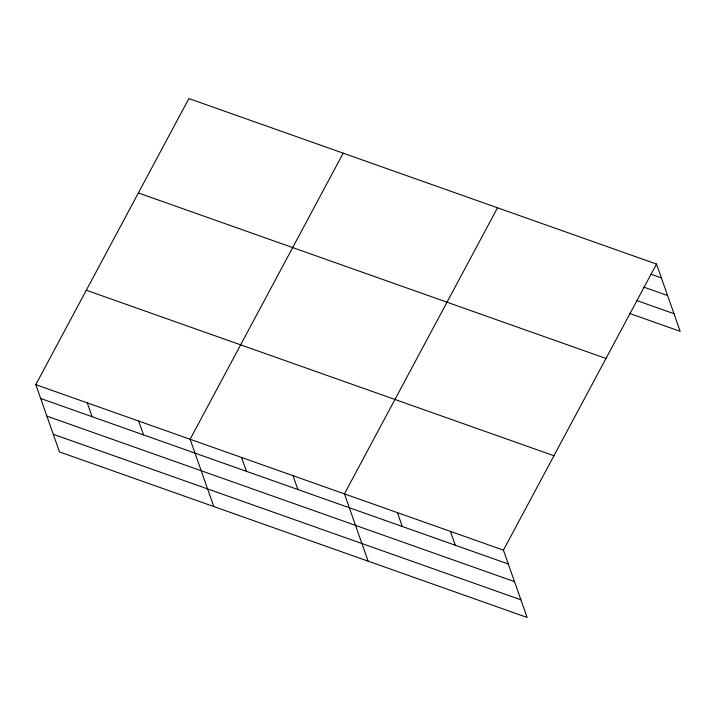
<?xml version="1.0" encoding="UTF-8"?>
<svg xmlns="http://www.w3.org/2000/svg" width="716" height="716" viewBox="0 0 716 716"><rect width="100%" height="100%" fill="white"/><g stroke="black" fill="none" stroke-linecap="round" stroke-linejoin="round"><path stroke-width="1.07" d="M656.5 264.061L503.42 550.148L527.119 617.443L59.5 451.939L35.8 384.644L188.881 98.557L656.5 264.061L680.2 331.356L629.283 313.34M343.197 153.17L190.116 439.257L213.816 506.552M497.513 207.792L344.432 493.879L368.131 561.174M650.987 274.237L661.378 277.915M643.693 287.089L667.589 295.547M636.578 300.478L673.989 313.724M138.367 192.962L605.987 358.465M86.314 290.231L553.933 455.734M35.8 384.644L503.42 550.148M40.678 398.499L508.297 564.002M46.889 416.13L514.509 581.634M53.288 434.299L520.908 599.802M450.427 531.388L455.304 545.243M397.425 512.629L402.303 526.484M292.987 475.666L297.874 489.52M241.552 457.461L246.429 471.316M138.68 421.053L143.558 434.907M87.236 402.848L92.113 416.703"/></g></svg>
